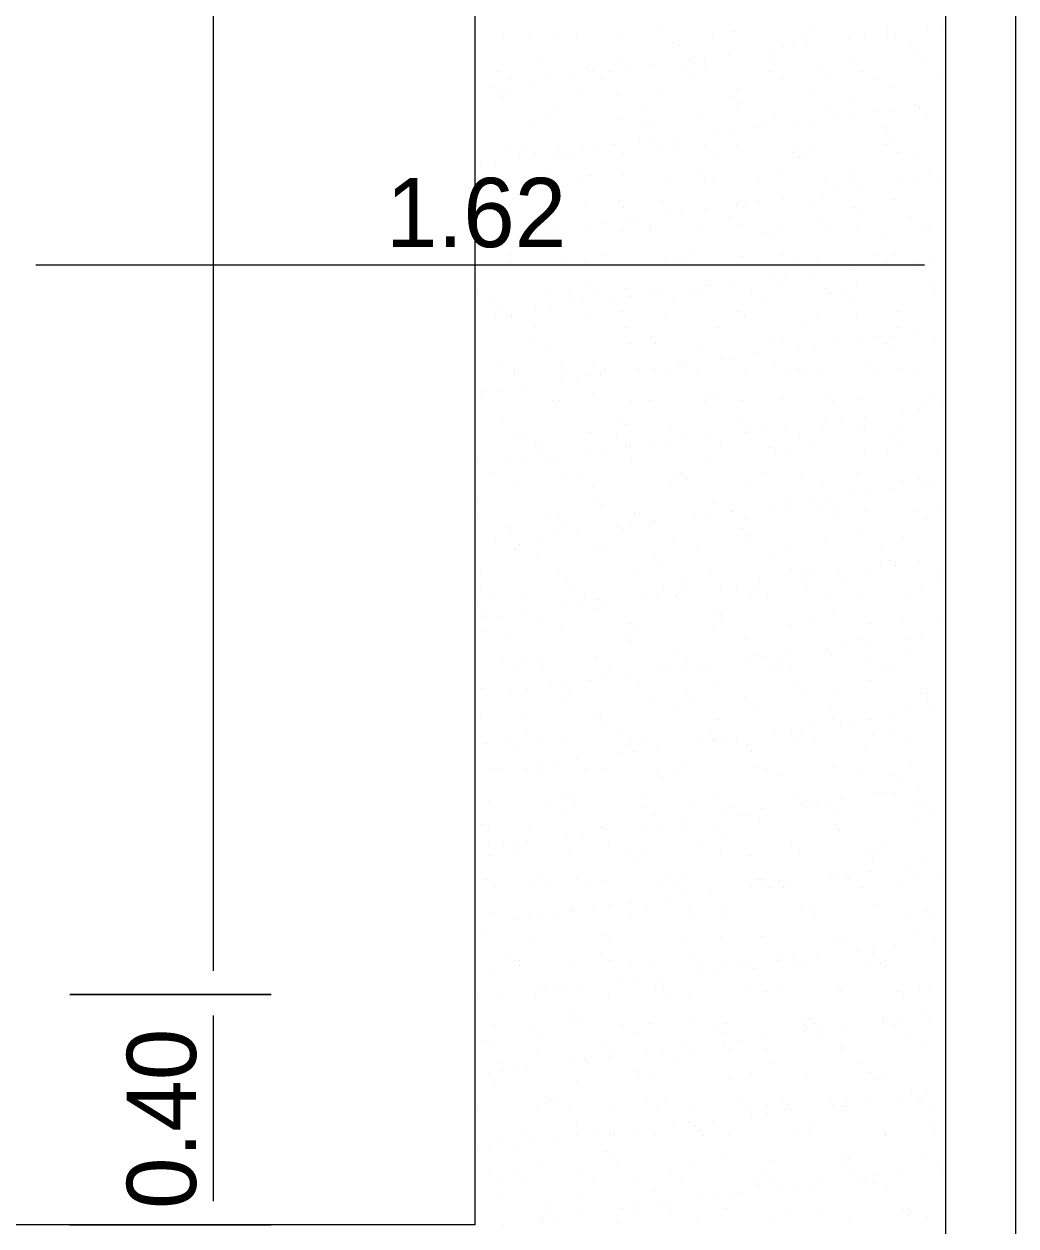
# Model space of a CAD drawing. Header units: millimetres. Extents: x 21 to 236, y 15 to 64.
# Drawn here: x 65.358 to 67.078, y 30.59 to 32.672 of the extents above; entities that cross this region are included whole.
import ezdxf

# ---------------------------------------------------------------- set-up
doc = ezdxf.new("R2010")
doc.units = ezdxf.units.MM
for name, color, linetype in [('PDF_Cota', 90, 'Continuous'), ('PDF_Terreno', 7, 'Continuous'), ('PDF_Text', 70, 'Continuous')]:
    doc.layers.add(name, color=color, linetype=linetype)
doc.layers.add('PDF_Grama', color=7, linetype='Continuous', true_color=0x397200)
doc.styles.add('PDF Comic Sans MS', font='comic.ttf')

msp = doc.modelspace()

# ---------------------------------------------------------------- linework, layer by layer
at = {"layer": 'PDF_Cota', "lineweight": 0}
for points in [[(65.6864, 31.0316), (65.6864, 34.7346), (65.6864, 34.6938)], [(66.9554, 33.9731), (66.1396, 33.9731), (66.1396, 30.5919), (65.3374, 30.5919)], [(66.9554, 32.3686), (66.9554, 32.1556)], [(65.3782, 32.2553), (66.9192, 32.2553)], [(65.6864, 30.6327), (65.6864, 30.9545)]]:
    msp.add_lwpolyline(points, dxfattribs=at)
for points in [[(65.7861, 30.9908), (65.4371, 30.9908)], [(65.7861, 30.5919), (65.4371, 30.5919)]]:
    msp.add_lwpolyline(points, close=True, dxfattribs=at)
at = {"layer": 'PDF_Grama', "lineweight": 20}
for points in [[(66.4569, 32.6587), (66.4569, 32.6587)], [(66.5883, 32.6587), (66.5883, 32.6587)], [(66.7198, 32.6587), (66.7198, 32.6587)], [(66.8557, 32.6632), (66.8557, 32.6632)], [(66.9237, 32.6632), (66.9237, 32.6632)], [(66.9509, 32.6678), (66.9509, 32.6678)], [(66.1895, 32.6542), (66.1895, 32.6542)], [(66.2348, 32.6542), (66.2348, 32.6542)], [(66.2801, 32.6451), (66.2801, 32.6451)], [(66.3164, 32.6542), (66.3164, 32.6542)], [(66.3934, 32.6542), (66.3934, 32.6542)], [(66.4841, 32.6406), (66.4841, 32.6406)], [(66.4931, 32.6361), (66.4931, 32.6361)], [(66.5521, 32.6542), (66.5521, 32.6542)], [(66.6926, 32.6361), (66.6926, 32.6361)], [(66.7107, 32.6542), (66.7107, 32.6542)], [(66.7152, 32.6361), (66.7152, 32.6361)], [(66.7877, 32.6451), (66.7877, 32.6451)], [(66.8149, 32.6497), (66.8149, 32.6497)], [(66.8557, 32.6542), (66.8557, 32.6542)], [(66.8693, 32.6542), (66.8693, 32.6542)], [(66.8965, 32.6361), (66.8965, 32.6361)], [(66.5792, 32.6179), (66.5792, 32.6179)], [(66.6518, 32.627), (66.6518, 32.627)], [(66.6744, 32.6315), (66.6744, 32.6315)], [(66.9056, 32.627), (66.9056, 32.627)], [(66.2574, 32.6043), (66.2574, 32.6043)], [(66.3345, 32.5998), (66.3345, 32.5998)], [(66.3889, 32.6089), (66.3889, 32.6089)], [(66.4025, 32.5953), (66.4025, 32.5953)], [(66.4433, 32.5998), (66.4433, 32.5998)], [(66.5113, 32.6089), (66.5113, 32.6089)], [(66.5203, 32.6043), (66.5203, 32.6043)], [(66.5385, 32.6134), (66.5385, 32.6134)], [(66.5385, 32.5953), (66.5385, 32.5953)], [(66.6563, 32.6134), (66.6563, 32.6134)], [(66.7923, 32.6134), (66.7923, 32.6134)], [(66.9192, 32.6134), (66.9192, 32.6134)], [(66.1804, 32.5907), (66.1804, 32.5907)], [(66.2031, 32.5771), (66.2031, 32.5771)], [(66.2393, 32.5726), (66.2393, 32.5726)], [(66.2665, 32.5771), (66.2665, 32.5771)], [(66.3073, 32.5817), (66.3073, 32.5817)], [(66.339, 32.5907), (66.339, 32.5907)], [(66.3436, 32.5907), (66.3436, 32.5907)], [(66.3572, 32.5771), (66.3572, 32.5771)], [(66.3753, 32.5907), (66.3753, 32.5907)], [(66.4977, 32.5907), (66.4977, 32.5907)], [(66.5158, 32.5771), (66.5158, 32.5771)], [(66.6518, 32.5907), (66.6518, 32.5907)], [(66.6744, 32.5771), (66.6744, 32.5771)], [(66.7424, 32.5907), (66.7424, 32.5907)], [(66.7515, 32.5817), (66.7515, 32.5817)], [(66.8104, 32.5907), (66.8104, 32.5907)], [(66.8331, 32.5771), (66.8331, 32.5771)], [(66.9464, 32.5862), (66.9464, 32.5862)], [(66.1713, 32.5635), (66.1713, 32.5635)], [(66.1804, 32.5545), (66.1804, 32.5545)], [(66.194, 32.5545), (66.194, 32.5545)], [(66.3209, 32.5545), (66.3209, 32.5545)], [(66.4569, 32.559), (66.4569, 32.559)], [(66.5928, 32.559), (66.5928, 32.559)], [(66.7198, 32.559), (66.7198, 32.559)], [(66.8603, 32.5635), (66.8603, 32.5635)], [(66.1895, 32.5454), (66.1895, 32.5454)], [(66.3844, 32.5499), (66.3844, 32.5499)], [(66.5883, 32.5454), (66.5883, 32.5454)], [(66.5974, 32.5363), (66.5974, 32.5363)], [(66.7968, 32.5409), (66.7968, 32.5409)], [(66.901, 32.5318), (66.901, 32.5318)], [(66.2801, 32.5273), (66.2801, 32.5273)], [(66.4342, 32.5273), (66.4342, 32.5273)], [(66.5928, 32.5273), (66.5928, 32.5273)], [(66.6608, 32.5137), (66.6608, 32.5137)], [(66.7515, 32.5273), (66.7515, 32.5273)], [(66.7651, 32.5137), (66.7651, 32.5137)], [(66.7923, 32.5137), (66.7923, 32.5137)], [(66.8331, 32.5227), (66.8331, 32.5227)], [(66.8603, 32.5227), (66.8603, 32.5227)], [(66.9101, 32.5273), (66.9101, 32.5273)], [(66.9237, 32.5137), (66.9237, 32.5137)], [(66.2348, 32.5046), (66.2348, 32.5046)], [(66.262, 32.5091), (66.262, 32.5091)], [(66.3934, 32.5091), (66.3934, 32.5091)], [(66.4342, 32.5046), (66.4342, 32.5046)], [(66.4478, 32.4955), (66.4478, 32.4955)], [(66.5249, 32.5091), (66.5249, 32.5091)], [(66.6291, 32.4955), (66.6291, 32.4955)], [(66.6427, 32.5001), (66.6427, 32.5001)], [(66.6971, 32.5046), (66.6971, 32.5046)], [(66.7243, 32.5046), (66.7243, 32.5046)], [(66.8467, 32.4955), (66.8467, 32.4955)], [(66.4251, 32.4684), (66.4251, 32.4684)], [(66.4478, 32.4684), (66.4478, 32.4684)], [(66.4886, 32.4774), (66.4886, 32.4774)], [(66.5611, 32.4865), (66.5611, 32.4865)], [(66.5883, 32.4865), (66.5883, 32.4865)], [(66.8557, 32.4865), (66.8557, 32.4865)], [(66.8603, 32.4684), (66.8603, 32.4684)], [(66.194, 32.4548), (66.194, 32.4548)], [(66.2212, 32.4638), (66.2212, 32.4638)], [(66.2438, 32.4502), (66.2438, 32.4502)], [(66.2846, 32.4593), (66.2846, 32.4593)], [(66.2846, 32.4502), (66.2846, 32.4502)], [(66.2937, 32.4502), (66.2937, 32.4502)], [(66.3118, 32.4502), (66.3118, 32.4502)], [(66.3254, 32.4548), (66.3254, 32.4548)], [(66.3526, 32.4593), (66.3526, 32.4593)], [(66.3798, 32.4638), (66.3798, 32.4638)], [(66.398, 32.4502), (66.398, 32.4502)], [(66.4614, 32.4593), (66.4614, 32.4593)], [(66.4886, 32.4548), (66.4886, 32.4548)], [(66.5385, 32.4638), (66.5385, 32.4638)], [(66.5566, 32.4502), (66.5566, 32.4502)], [(66.5928, 32.4638), (66.5928, 32.4638)], [(66.6926, 32.4502), (66.6926, 32.4502)], [(66.6971, 32.4638), (66.6971, 32.4638)], [(66.7152, 32.4502), (66.7152, 32.4502)], [(66.7243, 32.4638), (66.7243, 32.4638)], [(66.8512, 32.4638), (66.8512, 32.4638)], [(66.8739, 32.4502), (66.8739, 32.4502)], [(66.1487, 32.4321), (66.1487, 32.4321)], [(66.1759, 32.4321), (66.1759, 32.4321)], [(66.2167, 32.4412), (66.2167, 32.4412)], [(66.7016, 32.4412), (66.7016, 32.4412)], [(66.901, 32.4457), (66.901, 32.4457)], [(66.262, 32.4094), (66.262, 32.4094)], [(66.339, 32.4094), (66.339, 32.4094)], [(66.398, 32.4094), (66.398, 32.4094)], [(66.5249, 32.4094), (66.5249, 32.4094)], [(66.6654, 32.414), (66.6654, 32.414)], [(66.7968, 32.4185), (66.7968, 32.4185)], [(66.9282, 32.4185), (66.9282, 32.4185)], [(66.1396, 32.4049), (66.1396, 32.4049)], [(66.1623, 32.4004), (66.1623, 32.4004)], [(66.3209, 32.4004), (66.3209, 32.4004)], [(66.475, 32.4004), (66.475, 32.4004)], [(66.5385, 32.4049), (66.5385, 32.4049)], [(66.5521, 32.4004), (66.5521, 32.4004)], [(66.6336, 32.4004), (66.6336, 32.4004)], [(66.7469, 32.4049), (66.7469, 32.4049)], [(66.7923, 32.4004), (66.7923, 32.4004)], [(66.8104, 32.3868), (66.8104, 32.3868)], [(66.8784, 32.3958), (66.8784, 32.3958)], [(66.9056, 32.4004), (66.9056, 32.4004)], [(66.9464, 32.4049), (66.9464, 32.4049)], [(66.9509, 32.4004), (66.9509, 32.4004)], [(66.9509, 32.4004), (66.9509, 32.4004)], [(66.6744, 32.3686), (66.6744, 32.3686)], [(66.7424, 32.3777), (66.7424, 32.3777)], [(66.7696, 32.3822), (66.7696, 32.3822)], [(66.8648, 32.3686), (66.8648, 32.3686)], [(66.1849, 32.3641), (66.1849, 32.3641)], [(66.1985, 32.3596), (66.1985, 32.3596)], [(66.33, 32.3596), (66.33, 32.3596)], [(66.3889, 32.3641), (66.3889, 32.3641)], [(66.398, 32.355), (66.398, 32.355)], [(66.4659, 32.3641), (66.4659, 32.3641)], [(66.4977, 32.346), (66.4977, 32.346)], [(66.5385, 32.3505), (66.5385, 32.3505)], [(66.5928, 32.3596), (66.5928, 32.3596)], [(66.5974, 32.3641), (66.5974, 32.3641)], [(66.6064, 32.3596), (66.6064, 32.3596)], [(66.6336, 32.3641), (66.6336, 32.3641)], [(66.7288, 32.3641), (66.7288, 32.3641)], [(66.7968, 32.355), (66.7968, 32.355)], [(66.8059, 32.346), (66.8059, 32.346)], [(66.262, 32.3369), (66.262, 32.3369)], [(66.2846, 32.3233), (66.2846, 32.3233)], [(66.3345, 32.3233), (66.3345, 32.3233)], [(66.3617, 32.3279), (66.3617, 32.3279)], [(66.4025, 32.3324), (66.4025, 32.3324)], [(66.4206, 32.3369), (66.4206, 32.3369)], [(66.4433, 32.3233), (66.4433, 32.3233)], [(66.4705, 32.3414), (66.4705, 32.3414)], [(66.5792, 32.3369), (66.5792, 32.3369)], [(66.5974, 32.3233), (66.5974, 32.3233)], [(66.7379, 32.3369), (66.7379, 32.3369)], [(66.756, 32.3233), (66.756, 32.3233)], [(66.8965, 32.3369), (66.8965, 32.3369)], [(66.9146, 32.3233), (66.9146, 32.3233)], [(66.1985, 32.3052), (66.1985, 32.3052)], [(66.2212, 32.3097), (66.2212, 32.3097)], [(66.2348, 32.3188), (66.2348, 32.3188)], [(66.2438, 32.3097), (66.2438, 32.3097)], [(66.262, 32.3143), (66.262, 32.3143)], [(66.2665, 32.3097), (66.2665, 32.3097)], [(66.398, 32.3143), (66.398, 32.3143)], [(66.4433, 32.3143), (66.4433, 32.3143)], [(66.5294, 32.3143), (66.5294, 32.3143)], [(66.6427, 32.3097), (66.6427, 32.3097)], [(66.6518, 32.3052), (66.6518, 32.3052)], [(66.6654, 32.3188), (66.6654, 32.3188)], [(66.8013, 32.3188), (66.8013, 32.3188)], [(66.8512, 32.3052), (66.8512, 32.3052)], [(66.9282, 32.3188), (66.9282, 32.3188)], [(66.2031, 32.2735), (66.2031, 32.2735)], [(66.2892, 32.2689), (66.2892, 32.2689)], [(66.3617, 32.2735), (66.3617, 32.2735)], [(66.4705, 32.2644), (66.4705, 32.2644)], [(66.4931, 32.2689), (66.4931, 32.2689)], [(66.5203, 32.2735), (66.5203, 32.2735)], [(66.6019, 32.2689), (66.6019, 32.2689)], [(66.6744, 32.2735), (66.6744, 32.2735)], [(66.6971, 32.2644), (66.6971, 32.2644)], [(66.7333, 32.2644), (66.7333, 32.2644)], [(66.8331, 32.2735), (66.8331, 32.2735)], [(66.8693, 32.2735), (66.8693, 32.2735)], [(66.9282, 32.2689), (66.9282, 32.2689)], [(66.9554, 32.2735), (66.9554, 32.2735)], [(66.2031, 32.2599), (66.2031, 32.2599)], [(66.33, 32.2599), (66.33, 32.2599)], [(66.5022, 32.2599), (66.5022, 32.2599)], [(66.7198, 32.2417), (66.7198, 32.2417)], [(66.7923, 32.2508), (66.7923, 32.2508)], [(66.8149, 32.2553), (66.8149, 32.2553)], [(66.8557, 32.2599), (66.8557, 32.2599)], [(66.901, 32.2599), (66.901, 32.2599)], [(66.9101, 32.2508), (66.9101, 32.2508)], [(66.339, 32.2236), (66.339, 32.2236)], [(66.543, 32.2191), (66.543, 32.2191)], [(66.5475, 32.2191), (66.5475, 32.2191)], [(66.5838, 32.2236), (66.5838, 32.2236)], [(66.6518, 32.2327), (66.6518, 32.2327)], [(66.6699, 32.2191), (66.6699, 32.2191)], [(66.679, 32.2372), (66.679, 32.2372)], [(66.8013, 32.2191), (66.8013, 32.2191)], [(66.9328, 32.2191), (66.9328, 32.2191)], [(66.1441, 32.21), (66.1441, 32.21)], [(66.271, 32.2145), (66.271, 32.2145)], [(66.3028, 32.21), (66.3028, 32.21)], [(66.3481, 32.2145), (66.3481, 32.2145)], [(66.4025, 32.2145), (66.4025, 32.2145)], [(66.407, 32.2009), (66.407, 32.2009)], [(66.4478, 32.2055), (66.4478, 32.2055)], [(66.4614, 32.21), (66.4614, 32.21)], [(66.5158, 32.2145), (66.5158, 32.2145)], [(66.5339, 32.2145), (66.5339, 32.2145)], [(66.62, 32.21), (66.62, 32.21)], [(66.7469, 32.2145), (66.7469, 32.2145)], [(66.756, 32.2055), (66.756, 32.2055)], [(66.7787, 32.21), (66.7787, 32.21)], [(66.9373, 32.21), (66.9373, 32.21)], [(66.9554, 32.21), (66.9554, 32.21)], [(66.1668, 32.1964), (66.1668, 32.1964)], [(66.1849, 32.1783), (66.1849, 32.1783)], [(66.2438, 32.1783), (66.2438, 32.1783)], [(66.271, 32.1828), (66.271, 32.1828)], [(66.3118, 32.1873), (66.3118, 32.1873)], [(66.3254, 32.1964), (66.3254, 32.1964)], [(66.3798, 32.1964), (66.3798, 32.1964)], [(66.4841, 32.1964), (66.4841, 32.1964)], [(66.6382, 32.1964), (66.6382, 32.1964)], [(66.7968, 32.1964), (66.7968, 32.1964)], [(66.9554, 32.1964), (66.9554, 32.1964)], [(66.1759, 32.1692), (66.1759, 32.1692)], [(66.194, 32.1692), (66.194, 32.1692)], [(66.2031, 32.1647), (66.2031, 32.1647)], [(66.3345, 32.1647), (66.3345, 32.1647)], [(66.3934, 32.1737), (66.3934, 32.1737)], [(66.4705, 32.1692), (66.4705, 32.1692)], [(66.5974, 32.1737), (66.5974, 32.1737)], [(66.6064, 32.1692), (66.6064, 32.1692)], [(66.6064, 32.1647), (66.6064, 32.1647)], [(66.7333, 32.1692), (66.7333, 32.1692)], [(66.8013, 32.1692), (66.8013, 32.1692)], [(66.8739, 32.1737), (66.8739, 32.1737)], [(66.2438, 32.1466), (66.2438, 32.1466)], [(66.4025, 32.1466), (66.4025, 32.1466)], [(66.5611, 32.1466), (66.5611, 32.1466)], [(66.7152, 32.1466), (66.7152, 32.1466)], [(66.8739, 32.1466), (66.8739, 32.1466)], [(66.9056, 32.1375), (66.9056, 32.1375)], [(66.2393, 32.1284), (66.2393, 32.1284)], [(66.271, 32.1148), (66.271, 32.1148)], [(66.407, 32.1194), (66.407, 32.1194)], [(66.4433, 32.1284), (66.4433, 32.1284)], [(66.4523, 32.1194), (66.4523, 32.1194)], [(66.5339, 32.1148), (66.5339, 32.1148)], [(66.6518, 32.1239), (66.6518, 32.1239)], [(66.6744, 32.1239), (66.6744, 32.1239)], [(66.7696, 32.1194), (66.7696, 32.1194)], [(66.8059, 32.1239), (66.8059, 32.1239)], [(66.8376, 32.1284), (66.8376, 32.1284)], [(66.8512, 32.1194), (66.8512, 32.1194)], [(66.8648, 32.1284), (66.8648, 32.1284)], [(66.9373, 32.1239), (66.9373, 32.1239)], [(66.6291, 32.1012), (66.6291, 32.1012)], [(66.7016, 32.1103), (66.7016, 32.1103)], [(66.7288, 32.1103), (66.7288, 32.1103)], [(66.8603, 32.1103), (66.8603, 32.1103)], [(66.1849, 32.0831), (66.1849, 32.0831)], [(66.2892, 32.0831), (66.2892, 32.0831)], [(66.2982, 32.074), (66.2982, 32.074)], [(66.3436, 32.0831), (66.3436, 32.0831)], [(66.4251, 32.074), (66.4251, 32.074)], [(66.4523, 32.074), (66.4523, 32.074)], [(66.4931, 32.0831), (66.4931, 32.0831)], [(66.4977, 32.0786), (66.4977, 32.0786)], [(66.5022, 32.0831), (66.5022, 32.0831)], [(66.5656, 32.0922), (66.5656, 32.0922)], [(66.5883, 32.0922), (66.5883, 32.0922)], [(66.6608, 32.0831), (66.6608, 32.0831)], [(66.7016, 32.074), (66.7016, 32.074)], [(66.8195, 32.0831), (66.8195, 32.0831)], [(66.8739, 32.074), (66.8739, 32.074)], [(66.2076, 32.0695), (66.2076, 32.0695)], [(66.2076, 32.065), (66.2076, 32.065)], [(66.2892, 32.0559), (66.2892, 32.0559)], [(66.3164, 32.0559), (66.3164, 32.0559)], [(66.339, 32.065), (66.339, 32.065)], [(66.3572, 32.065), (66.3572, 32.065)], [(66.3662, 32.0695), (66.3662, 32.0695)], [(66.475, 32.0695), (66.475, 32.0695)], [(66.5249, 32.0695), (66.5249, 32.0695)], [(66.6064, 32.0695), (66.6064, 32.0695)], [(66.6835, 32.0695), (66.6835, 32.0695)], [(66.7107, 32.0695), (66.7107, 32.0695)], [(66.7379, 32.0695), (66.7379, 32.0695)], [(66.8376, 32.0695), (66.8376, 32.0695)], [(66.9056, 32.0695), (66.9056, 32.0695)], [(66.1396, 32.0378), (66.1396, 32.0378)], [(66.1532, 32.0378), (66.1532, 32.0378)], [(66.1804, 32.0378), (66.1804, 32.0378)], [(66.2212, 32.0468), (66.2212, 32.0468)], [(66.3436, 32.0332), (66.3436, 32.0332)], [(66.5475, 32.0332), (66.5475, 32.0332)], [(66.1396, 32.0106), (66.1396, 32.0106)], [(66.1487, 32.0287), (66.1487, 32.0287)], [(66.2756, 32.0196), (66.2756, 32.0196)], [(66.2846, 32.0196), (66.2846, 32.0196)], [(66.4115, 32.0196), (66.4115, 32.0196)], [(66.4433, 32.0196), (66.4433, 32.0196)], [(66.5385, 32.0196), (66.5385, 32.0196)], [(66.5566, 32.0242), (66.5566, 32.0242)], [(66.6019, 32.0196), (66.6019, 32.0196)], [(66.6744, 32.0242), (66.6744, 32.0242)], [(66.7515, 32.0287), (66.7515, 32.0287)], [(66.7605, 32.0196), (66.7605, 32.0196)], [(66.8104, 32.0242), (66.8104, 32.0242)], [(66.9146, 32.0196), (66.9146, 32.0196)], [(66.9373, 32.0242), (66.9373, 32.0242)], [(66.9509, 32.0106), (66.9509, 32.0106)], [(66.9554, 32.0242), (66.9554, 32.0242)], [(66.8149, 31.9925), (66.8149, 31.9925)], [(66.8829, 32.0015), (66.8829, 32.0015)], [(66.9101, 32.0061), (66.9101, 32.0061)], [(66.1895, 31.9879), (66.1895, 31.9879)], [(66.3934, 31.9879), (66.3934, 31.9879)], [(66.4025, 31.9789), (66.4025, 31.9789)], [(66.4795, 31.9698), (66.4795, 31.9698)], [(66.6019, 31.9834), (66.6019, 31.9834)], [(66.611, 31.9743), (66.611, 31.9743)], [(66.6382, 31.9698), (66.6382, 31.9698)], [(66.679, 31.9743), (66.679, 31.9743)], [(66.7424, 31.9743), (66.7424, 31.9743)], [(66.7469, 31.9834), (66.7469, 31.9834)], [(66.7741, 31.9879), (66.7741, 31.9879)], [(66.8059, 31.9789), (66.8059, 31.9789)], [(66.8149, 31.9743), (66.8149, 31.9743)], [(66.8784, 31.9789), (66.8784, 31.9789)], [(66.2121, 31.9653), (66.2121, 31.9653)], [(66.2257, 31.9517), (66.2257, 31.9517)], [(66.339, 31.9653), (66.339, 31.9653)], [(66.3844, 31.9562), (66.3844, 31.9562)], [(66.5022, 31.9517), (66.5022, 31.9517)], [(66.543, 31.9562), (66.543, 31.9562)], [(66.543, 31.9562), (66.543, 31.9562)], [(66.611, 31.9653), (66.611, 31.9653)], [(66.7016, 31.9562), (66.7016, 31.9562)], [(66.8603, 31.9562), (66.8603, 31.9562)], [(66.2438, 31.9426), (66.2438, 31.9426)], [(66.2484, 31.9381), (66.2484, 31.9381)], [(66.2529, 31.9335), (66.2529, 31.9335)], [(66.339, 31.929), (66.339, 31.929)], [(66.3617, 31.9335), (66.3617, 31.9335)], [(66.4025, 31.9381), (66.4025, 31.9381)], [(66.407, 31.9426), (66.407, 31.9426)], [(66.4478, 31.9381), (66.4478, 31.9381)], [(66.475, 31.9471), (66.475, 31.9471)], [(66.5656, 31.9426), (66.5656, 31.9426)], [(66.6518, 31.9381), (66.6518, 31.9381)], [(66.6608, 31.929), (66.6608, 31.929)], [(66.7243, 31.9426), (66.7243, 31.9426)], [(66.8149, 31.929), (66.8149, 31.929)], [(66.8557, 31.9335), (66.8557, 31.9335)], [(66.8784, 31.9426), (66.8784, 31.9426)], [(66.9418, 31.929), (66.9418, 31.929)], [(66.1441, 31.9154), (66.1441, 31.9154)], [(66.1985, 31.9109), (66.1985, 31.9109)], [(66.2257, 31.9154), (66.2257, 31.9154)], [(66.2665, 31.9199), (66.2665, 31.9199)], [(66.2801, 31.9199), (66.2801, 31.9199)], [(66.4115, 31.9199), (66.4115, 31.9199)], [(66.543, 31.9199), (66.543, 31.9199)], [(66.679, 31.9245), (66.679, 31.9245)], [(66.1668, 31.8927), (66.1668, 31.8927)], [(66.2937, 31.8927), (66.2937, 31.8927)], [(66.3254, 31.8927), (66.3254, 31.8927)], [(66.4841, 31.8927), (66.4841, 31.8927)], [(66.4977, 31.8927), (66.4977, 31.8927)], [(66.6427, 31.8927), (66.6427, 31.8927)], [(66.7062, 31.8882), (66.7062, 31.8882)], [(66.8013, 31.8927), (66.8013, 31.8927)], [(66.2121, 31.8701), (66.2121, 31.8701)], [(66.3436, 31.8701), (66.3436, 31.8701)], [(66.4795, 31.8746), (66.4795, 31.8746)], [(66.5067, 31.8837), (66.5067, 31.8837)], [(66.6155, 31.8746), (66.6155, 31.8746)], [(66.7424, 31.8746), (66.7424, 31.8746)], [(66.8603, 31.8655), (66.8603, 31.8655)], [(66.8829, 31.8791), (66.8829, 31.8791)], [(66.9101, 31.8837), (66.9101, 31.8837)], [(66.9192, 31.8746), (66.9192, 31.8746)], [(66.9328, 31.8746), (66.9328, 31.8746)], [(66.9554, 31.8791), (66.9554, 31.8791)], [(66.1441, 31.8474), (66.1441, 31.8474)], [(66.3481, 31.8474), (66.3481, 31.8474)], [(66.7243, 31.8474), (66.7243, 31.8474)], [(66.7923, 31.8565), (66.7923, 31.8565)], [(66.8195, 31.861), (66.8195, 31.861)], [(66.2665, 31.8248), (66.2665, 31.8248)], [(66.3572, 31.8384), (66.3572, 31.8384)], [(66.4161, 31.8248), (66.4161, 31.8248)], [(66.4251, 31.8248), (66.4251, 31.8248)], [(66.5475, 31.8248), (66.5475, 31.8248)], [(66.5475, 31.8248), (66.5475, 31.8248)], [(66.5521, 31.8429), (66.5521, 31.8429)], [(66.5838, 31.8293), (66.5838, 31.8293)], [(66.5883, 31.8293), (66.5883, 31.8293)], [(66.6563, 31.8384), (66.6563, 31.8384)], [(66.6835, 31.8429), (66.6835, 31.8429)], [(66.6835, 31.8293), (66.6835, 31.8293)], [(66.7424, 31.8293), (66.7424, 31.8293)], [(66.756, 31.8429), (66.756, 31.8429)], [(66.7651, 31.8338), (66.7651, 31.8338)], [(66.8149, 31.8293), (66.8149, 31.8293)], [(66.901, 31.8293), (66.901, 31.8293)], [(66.9464, 31.8293), (66.9464, 31.8293)], [(66.1441, 31.8157), (66.1441, 31.8157)], [(66.194, 31.8021), (66.194, 31.8021)], [(66.2846, 31.8202), (66.2846, 31.8202)], [(66.2892, 31.8112), (66.2892, 31.8112)], [(66.3844, 31.8021), (66.3844, 31.8021)], [(66.4115, 31.8066), (66.4115, 31.8066)], [(66.4478, 31.8112), (66.4478, 31.8112)], [(66.4523, 31.8112), (66.4523, 31.8112)], [(66.5203, 31.8202), (66.5203, 31.8202)], [(66.6064, 31.8157), (66.6064, 31.8157)], [(66.7651, 31.8157), (66.7651, 31.8157)], [(66.9237, 31.8157), (66.9237, 31.8157)], [(66.2031, 31.793), (66.2031, 31.793)], [(66.2484, 31.784), (66.2484, 31.784)], [(66.2756, 31.7885), (66.2756, 31.7885)], [(66.3164, 31.793), (66.3164, 31.793)], [(66.398, 31.7976), (66.398, 31.7976)], [(66.6019, 31.7976), (66.6019, 31.7976)], [(66.611, 31.7885), (66.611, 31.7885)], [(66.8104, 31.793), (66.8104, 31.793)], [(66.8829, 31.784), (66.8829, 31.784)], [(66.1759, 31.7749), (66.1759, 31.7749)], [(66.2076, 31.7613), (66.2076, 31.7613)], [(66.2167, 31.7704), (66.2167, 31.7704)], [(66.3481, 31.7704), (66.3481, 31.7704)], [(66.3662, 31.7658), (66.3662, 31.7658)], [(66.4841, 31.7749), (66.4841, 31.7749)], [(66.5249, 31.7658), (66.5249, 31.7658)], [(66.6155, 31.7794), (66.6155, 31.7794)], [(66.6835, 31.7658), (66.6835, 31.7658)], [(66.7469, 31.7749), (66.7469, 31.7749)], [(66.8421, 31.7658), (66.8421, 31.7658)], [(66.2484, 31.7522), (66.2484, 31.7522)], [(66.4523, 31.7522), (66.4523, 31.7522)], [(66.4614, 31.7432), (66.4614, 31.7432)], [(66.6563, 31.7477), (66.6563, 31.7477)], [(66.8603, 31.7432), (66.8603, 31.7432)], [(66.9101, 31.7432), (66.9101, 31.7432)], [(66.1487, 31.7205), (66.1487, 31.7205)], [(66.2846, 31.725), (66.2846, 31.725)], [(66.4206, 31.725), (66.4206, 31.725)], [(66.5475, 31.725), (66.5475, 31.725)], [(66.688, 31.7296), (66.688, 31.7296)], [(66.7696, 31.725), (66.7696, 31.725)], [(66.8195, 31.7296), (66.8195, 31.7296)], [(66.8421, 31.7341), (66.8421, 31.7341)], [(66.8693, 31.7386), (66.8693, 31.7386)], [(66.8693, 31.7341), (66.8693, 31.7341)], [(66.9509, 31.7296), (66.9509, 31.7296)], [(66.1487, 31.6978), (66.1487, 31.6978)], [(66.2982, 31.7069), (66.2982, 31.7069)], [(66.3073, 31.6978), (66.3073, 31.6978)], [(66.3073, 31.6978), (66.3073, 31.6978)], [(66.4659, 31.6978), (66.4659, 31.6978)], [(66.5022, 31.7024), (66.5022, 31.7024)], [(66.5656, 31.6978), (66.5656, 31.6978)], [(66.5928, 31.6978), (66.5928, 31.6978)], [(66.6246, 31.6978), (66.6246, 31.6978)], [(66.6336, 31.7069), (66.6336, 31.7069)], [(66.7062, 31.716), (66.7062, 31.716)], [(66.7062, 31.7024), (66.7062, 31.7024)], [(66.7288, 31.716), (66.7288, 31.716)], [(66.7832, 31.7024), (66.7832, 31.7024)], [(66.9146, 31.6978), (66.9146, 31.6978)], [(66.9418, 31.7024), (66.9418, 31.7024)], [(66.1713, 31.6843), (66.1713, 31.6843)], [(66.33, 31.6843), (66.33, 31.6843)], [(66.4297, 31.6797), (66.4297, 31.6797)], [(66.4569, 31.6797), (66.4569, 31.6797)], [(66.4886, 31.6843), (66.4886, 31.6843)], [(66.4886, 31.6797), (66.4886, 31.6797)], [(66.4977, 31.6888), (66.4977, 31.6888)], [(66.62, 31.6797), (66.62, 31.6797)], [(66.6472, 31.6843), (66.6472, 31.6843)], [(66.7152, 31.6933), (66.7152, 31.6933)], [(66.7515, 31.6797), (66.7515, 31.6797)], [(66.8059, 31.6843), (66.8059, 31.6843)], [(66.8874, 31.6843), (66.8874, 31.6843)], [(66.1441, 31.6616), (66.1441, 31.6616)], [(66.2212, 31.6752), (66.2212, 31.6752)], [(66.2937, 31.6616), (66.2937, 31.6616)], [(66.3209, 31.6616), (66.3209, 31.6616)], [(66.3526, 31.6752), (66.3526, 31.6752)], [(66.3526, 31.6571), (66.3526, 31.6571)], [(66.3617, 31.6707), (66.3617, 31.6707)], [(66.5566, 31.6571), (66.5566, 31.6571)], [(66.1532, 31.6525), (66.1532, 31.6525)], [(66.1577, 31.6435), (66.1577, 31.6435)], [(66.1849, 31.6435), (66.1849, 31.6435)], [(66.2257, 31.6525), (66.2257, 31.6525)], [(66.5656, 31.648), (66.5656, 31.648)], [(66.5656, 31.6389), (66.5656, 31.6389)], [(66.7243, 31.6389), (66.7243, 31.6389)], [(66.7605, 31.6525), (66.7605, 31.6525)], [(66.8829, 31.6389), (66.8829, 31.6389)], [(66.1532, 31.6208), (66.1532, 31.6208)], [(66.2484, 31.6344), (66.2484, 31.6344)], [(66.2892, 31.6253), (66.2892, 31.6253)], [(66.407, 31.6344), (66.407, 31.6344)], [(66.4206, 31.6299), (66.4206, 31.6299)], [(66.5521, 31.6253), (66.5521, 31.6253)], [(66.688, 31.6299), (66.688, 31.6299)], [(66.824, 31.6344), (66.824, 31.6344)], [(66.9509, 31.6344), (66.9509, 31.6344)], [(66.9554, 31.6163), (66.9554, 31.6163)], [(66.1985, 31.6117), (66.1985, 31.6117)], [(66.4025, 31.6117), (66.4025, 31.6117)], [(66.4115, 31.6027), (66.4115, 31.6027)], [(66.6064, 31.6072), (66.6064, 31.6072)], [(66.8104, 31.6072), (66.8104, 31.6072)], [(66.8195, 31.5981), (66.8195, 31.5981)], [(66.8195, 31.5981), (66.8195, 31.5981)], [(66.8874, 31.6072), (66.8874, 31.6072)], [(66.9146, 31.6117), (66.9146, 31.6117)], [(66.2257, 31.5755), (66.2257, 31.5755)], [(66.3526, 31.5755), (66.3526, 31.5755)], [(66.4931, 31.58), (66.4931, 31.58)], [(66.6246, 31.58), (66.6246, 31.58)], [(66.6427, 31.5755), (66.6427, 31.5755)], [(66.6835, 31.58), (66.6835, 31.58)], [(66.7515, 31.5891), (66.7515, 31.5891)], [(66.756, 31.58), (66.756, 31.58)], [(66.7787, 31.5936), (66.7787, 31.5936)], [(66.892, 31.5845), (66.892, 31.5845)], [(66.1895, 31.5709), (66.1895, 31.5709)], [(66.2121, 31.5573), (66.2121, 31.5573)], [(66.2484, 31.5664), (66.2484, 31.5664)], [(66.2574, 31.5573), (66.2574, 31.5573)], [(66.3481, 31.5709), (66.3481, 31.5709)], [(66.3708, 31.5573), (66.3708, 31.5573)], [(66.4569, 31.5619), (66.4569, 31.5619)], [(66.4795, 31.5528), (66.4795, 31.5528)], [(66.5022, 31.5573), (66.5022, 31.5573)], [(66.5067, 31.5709), (66.5067, 31.5709)], [(66.5294, 31.5573), (66.5294, 31.5573)], [(66.543, 31.5619), (66.543, 31.5619)], [(66.6155, 31.5709), (66.6155, 31.5709)], [(66.6563, 31.5619), (66.6563, 31.5619)], [(66.6654, 31.5709), (66.6654, 31.5709)], [(66.6699, 31.5528), (66.6699, 31.5528)], [(66.688, 31.5573), (66.688, 31.5573)], [(66.824, 31.5709), (66.824, 31.5709)], [(66.8467, 31.5573), (66.8467, 31.5573)], [(66.8648, 31.5573), (66.8648, 31.5573)], [(66.339, 31.5347), (66.339, 31.5347)], [(66.3662, 31.5392), (66.3662, 31.5392)], [(66.407, 31.5437), (66.407, 31.5437)], [(66.6926, 31.5347), (66.6926, 31.5347)], [(66.824, 31.5347), (66.824, 31.5347)], [(66.9554, 31.5347), (66.9554, 31.5347)], [(66.1532, 31.5211), (66.1532, 31.5211)], [(66.2031, 31.5166), (66.2031, 31.5166)], [(66.2303, 31.5211), (66.2303, 31.5211)], [(66.271, 31.5256), (66.271, 31.5256)], [(66.2937, 31.5301), (66.2937, 31.5301)], [(66.3028, 31.5166), (66.3028, 31.5166)], [(66.4251, 31.5301), (66.4251, 31.5301)], [(66.5067, 31.5166), (66.5067, 31.5166)], [(66.5566, 31.5301), (66.5566, 31.5301)], [(66.7107, 31.512), (66.7107, 31.512)], [(66.7651, 31.512), (66.7651, 31.512)], [(66.9146, 31.512), (66.9146, 31.512)], [(66.9237, 31.512), (66.9237, 31.512)], [(66.2892, 31.5075), (66.2892, 31.5075)], [(66.4478, 31.5075), (66.4478, 31.5075)], [(66.5158, 31.5075), (66.5158, 31.5075)], [(66.6064, 31.5075), (66.6064, 31.5075)], [(66.9237, 31.503), (66.9237, 31.503)], [(66.1487, 31.4712), (66.1487, 31.4712)], [(66.2257, 31.4758), (66.2257, 31.4758)], [(66.3526, 31.4712), (66.3526, 31.4712)], [(66.3572, 31.4758), (66.3572, 31.4758)], [(66.4931, 31.4803), (66.4931, 31.4803)], [(66.6291, 31.4848), (66.6291, 31.4848)], [(66.756, 31.4848), (66.756, 31.4848)], [(66.8648, 31.4712), (66.8648, 31.4712)], [(66.892, 31.4894), (66.892, 31.4894)], [(66.9328, 31.4803), (66.9328, 31.4803)], [(66.3617, 31.4622), (66.3617, 31.4622)], [(66.5611, 31.4667), (66.5611, 31.4667)], [(66.688, 31.4486), (66.688, 31.4486)], [(66.7288, 31.4531), (66.7288, 31.4531)], [(66.7605, 31.4667), (66.7605, 31.4667)], [(66.7741, 31.4576), (66.7741, 31.4576)], [(66.7968, 31.4622), (66.7968, 31.4622)], [(66.824, 31.4667), (66.824, 31.4667)], [(66.2303, 31.444), (66.2303, 31.444)], [(66.2529, 31.4304), (66.2529, 31.4304)], [(66.2937, 31.4304), (66.2937, 31.4304)], [(66.3889, 31.444), (66.3889, 31.444)], [(66.4115, 31.4304), (66.4115, 31.4304)], [(66.4297, 31.4304), (66.4297, 31.4304)], [(66.5475, 31.444), (66.5475, 31.444)], [(66.5521, 31.4304), (66.5521, 31.4304)], [(66.5566, 31.4304), (66.5566, 31.4304)], [(66.5702, 31.4304), (66.5702, 31.4304)], [(66.5928, 31.435), (66.5928, 31.435)], [(66.6608, 31.444), (66.6608, 31.444)], [(66.6971, 31.435), (66.6971, 31.435)], [(66.7062, 31.444), (66.7062, 31.444)], [(66.7288, 31.4304), (66.7288, 31.4304)], [(66.8285, 31.4395), (66.8285, 31.4395)], [(66.8648, 31.444), (66.8648, 31.444)], [(66.8874, 31.4304), (66.8874, 31.4304)], [(66.1577, 31.4259), (66.1577, 31.4259)], [(66.1985, 31.4259), (66.1985, 31.4259)], [(66.2076, 31.4168), (66.2076, 31.4168)], [(66.3889, 31.4078), (66.3889, 31.4078)], [(66.407, 31.4214), (66.407, 31.4214)], [(66.4161, 31.4123), (66.4161, 31.4123)], [(66.4569, 31.4168), (66.4569, 31.4168)], [(66.5249, 31.4259), (66.5249, 31.4259)], [(66.611, 31.4214), (66.611, 31.4214)], [(66.62, 31.4123), (66.62, 31.4123)], [(66.8149, 31.4168), (66.8149, 31.4168)], [(66.2529, 31.3896), (66.2529, 31.3896)], [(66.2756, 31.3942), (66.2756, 31.3942)], [(66.3164, 31.3987), (66.3164, 31.3987)], [(66.8965, 31.3896), (66.8965, 31.3896)], [(66.1396, 31.376), (66.1396, 31.376)], [(66.1713, 31.3806), (66.1713, 31.3806)], [(66.1804, 31.3806), (66.1804, 31.3806)], [(66.2303, 31.3806), (66.2303, 31.3806)], [(66.2529, 31.376), (66.2529, 31.376)], [(66.33, 31.3806), (66.33, 31.3806)], [(66.3617, 31.3806), (66.3617, 31.3806)], [(66.4569, 31.376), (66.4569, 31.376)], [(66.4659, 31.367), (66.4659, 31.367)], [(66.4886, 31.3806), (66.4886, 31.3806)], [(66.4977, 31.3851), (66.4977, 31.3851)], [(66.6291, 31.3851), (66.6291, 31.3851)], [(66.6472, 31.3806), (66.6472, 31.3806)], [(66.6654, 31.3715), (66.6654, 31.3715)], [(66.7605, 31.3851), (66.7605, 31.3851)], [(66.8059, 31.3806), (66.8059, 31.3806)], [(66.8648, 31.3715), (66.8648, 31.3715)], [(66.8784, 31.3624), (66.8784, 31.3624)], [(66.9101, 31.3489), (66.9101, 31.3489)], [(66.1623, 31.3262), (66.1623, 31.3262)], [(66.2982, 31.3307), (66.2982, 31.3307)], [(66.3028, 31.3307), (66.3028, 31.3307)], [(66.4297, 31.3353), (66.4297, 31.3353)], [(66.5113, 31.3262), (66.5113, 31.3262)], [(66.5611, 31.3353), (66.5611, 31.3353)], [(66.6971, 31.3398), (66.6971, 31.3398)], [(66.7152, 31.3262), (66.7152, 31.3262)], [(66.7741, 31.3307), (66.7741, 31.3307)], [(66.8331, 31.3398), (66.8331, 31.3398)], [(66.8467, 31.3398), (66.8467, 31.3398)], [(66.8693, 31.3398), (66.8693, 31.3398)], [(66.271, 31.3171), (66.271, 31.3171)], [(66.2937, 31.3035), (66.2937, 31.3035)], [(66.3118, 31.3217), (66.3118, 31.3217)], [(66.4297, 31.3171), (66.4297, 31.3171)], [(66.4523, 31.3035), (66.4523, 31.3035)], [(66.5702, 31.3035), (66.5702, 31.3035)], [(66.5883, 31.3171), (66.5883, 31.3171)], [(66.5974, 31.3035), (66.5974, 31.3035)], [(66.611, 31.3035), (66.611, 31.3035)], [(66.6382, 31.3126), (66.6382, 31.3126)], [(66.7062, 31.3217), (66.7062, 31.3217)], [(66.7243, 31.3171), (66.7243, 31.3171)], [(66.7333, 31.3217), (66.7333, 31.3217)], [(66.7469, 31.3171), (66.7469, 31.3171)], [(66.7696, 31.3035), (66.7696, 31.3035)], [(66.9056, 31.3171), (66.9056, 31.3171)], [(66.9192, 31.3217), (66.9192, 31.3217)], [(66.9282, 31.3035), (66.9282, 31.3035)], [(66.1532, 31.2854), (66.1532, 31.2854)], [(66.4342, 31.2854), (66.4342, 31.2854)], [(66.4614, 31.2854), (66.4614, 31.2854)], [(66.5022, 31.2945), (66.5022, 31.2945)], [(66.5022, 31.2854), (66.5022, 31.2854)], [(66.6336, 31.2899), (66.6336, 31.2899)], [(66.7651, 31.2854), (66.7651, 31.2854)], [(66.901, 31.2945), (66.901, 31.2945)], [(66.1623, 31.2763), (66.1623, 31.2763)], [(66.2348, 31.2809), (66.2348, 31.2809)], [(66.2982, 31.2673), (66.2982, 31.2673)], [(66.3254, 31.2673), (66.3254, 31.2673)], [(66.3572, 31.2809), (66.3572, 31.2809)], [(66.3617, 31.2809), (66.3617, 31.2809)], [(66.3662, 31.2763), (66.3662, 31.2763)], [(66.5611, 31.2809), (66.5611, 31.2809)], [(66.5702, 31.2718), (66.5702, 31.2718)], [(66.7696, 31.2763), (66.7696, 31.2763)], [(66.1623, 31.2491), (66.1623, 31.2491)], [(66.1895, 31.2537), (66.1895, 31.2537)], [(66.2121, 31.2537), (66.2121, 31.2537)], [(66.2303, 31.2582), (66.2303, 31.2582)], [(66.3708, 31.2537), (66.3708, 31.2537)], [(66.5294, 31.2537), (66.5294, 31.2537)], [(66.688, 31.2537), (66.688, 31.2537)], [(66.7016, 31.2401), (66.7016, 31.2401)], [(66.8331, 31.2401), (66.8331, 31.2401)], [(66.8467, 31.2537), (66.8467, 31.2537)], [(66.1668, 31.231), (66.1668, 31.231)], [(66.2076, 31.2355), (66.2076, 31.2355)], [(66.3028, 31.2355), (66.3028, 31.2355)], [(66.407, 31.2355), (66.407, 31.2355)], [(66.4161, 31.2265), (66.4161, 31.2265)], [(66.4342, 31.2355), (66.4342, 31.2355)], [(66.5656, 31.2355), (66.5656, 31.2355)], [(66.6155, 31.231), (66.6155, 31.231)], [(66.8195, 31.231), (66.8195, 31.231)], [(66.8285, 31.2219), (66.8285, 31.2219)], [(66.7832, 31.1993), (66.7832, 31.1993)], [(66.824, 31.2038), (66.824, 31.2038)], [(66.892, 31.2129), (66.892, 31.2129)], [(66.9192, 31.2174), (66.9192, 31.2174)], [(66.1577, 31.1902), (66.1577, 31.1902)], [(66.2348, 31.1857), (66.2348, 31.1857)], [(66.2574, 31.1902), (66.2574, 31.1902)], [(66.2665, 31.1812), (66.2665, 31.1812)], [(66.3164, 31.1902), (66.3164, 31.1902)], [(66.3662, 31.1857), (66.3662, 31.1857)], [(66.4614, 31.1857), (66.4614, 31.1857)], [(66.4705, 31.1902), (66.4705, 31.1902)], [(66.5022, 31.1902), (66.5022, 31.1902)], [(66.6291, 31.1902), (66.6291, 31.1902)], [(66.6382, 31.1902), (66.6382, 31.1902)], [(66.6427, 31.1812), (66.6427, 31.1812)], [(66.6654, 31.1857), (66.6654, 31.1857)], [(66.6835, 31.1857), (66.6835, 31.1857)], [(66.756, 31.1948), (66.756, 31.1948)], [(66.7651, 31.1902), (66.7651, 31.1902)], [(66.7877, 31.1902), (66.7877, 31.1902)], [(66.8739, 31.1812), (66.8739, 31.1812)], [(66.9056, 31.1948), (66.9056, 31.1948)], [(66.9464, 31.1902), (66.9464, 31.1902)], [(66.1759, 31.1766), (66.1759, 31.1766)], [(66.3345, 31.1766), (66.3345, 31.1766)], [(66.4795, 31.1585), (66.4795, 31.1585)], [(66.4931, 31.1766), (66.4931, 31.1766)], [(66.5067, 31.163), (66.5067, 31.163)], [(66.5475, 31.1676), (66.5475, 31.1676)], [(66.62, 31.1766), (66.62, 31.1766)], [(66.6518, 31.1766), (66.6518, 31.1766)], [(66.6744, 31.1766), (66.6744, 31.1766)], [(66.8104, 31.1766), (66.8104, 31.1766)], [(66.3073, 31.1404), (66.3073, 31.1404)], [(66.3073, 31.1358), (66.3073, 31.1358)], [(66.3436, 31.1404), (66.3436, 31.1404)], [(66.3708, 31.1449), (66.3708, 31.1449)], [(66.4115, 31.1494), (66.4115, 31.1494)], [(66.4387, 31.1404), (66.4387, 31.1404)], [(66.5113, 31.1404), (66.5113, 31.1404)], [(66.5702, 31.1358), (66.5702, 31.1358)], [(66.7062, 31.1404), (66.7062, 31.1404)], [(66.7198, 31.1358), (66.7198, 31.1358)], [(66.8376, 31.1449), (66.8376, 31.1449)], [(66.9237, 31.1358), (66.9237, 31.1358)], [(66.1668, 31.1313), (66.1668, 31.1313)], [(66.2076, 31.1222), (66.2076, 31.1222)], [(66.2348, 31.1268), (66.2348, 31.1268)], [(66.2529, 31.1268), (66.2529, 31.1268)], [(66.2756, 31.1313), (66.2756, 31.1313)], [(66.4115, 31.1268), (66.4115, 31.1268)], [(66.5203, 31.1313), (66.5203, 31.1313)], [(66.5702, 31.1268), (66.5702, 31.1268)], [(66.7288, 31.1268), (66.7288, 31.1268)], [(66.8874, 31.1268), (66.8874, 31.1268)], [(66.9328, 31.1268), (66.9328, 31.1268)], [(66.1396, 31.1132), (66.1396, 31.1132)], [(66.1577, 31.0996), (66.1577, 31.0996)], [(66.3617, 31.095), (66.3617, 31.095)], [(66.9056, 31.095), (66.9056, 31.095)], [(66.2393, 31.086), (66.2393, 31.086)], [(66.3708, 31.086), (66.3708, 31.086)], [(66.3708, 31.086), (66.3708, 31.086)], [(66.5067, 31.0905), (66.5067, 31.0905)], [(66.5656, 31.0905), (66.5656, 31.0905)], [(66.6382, 31.0905), (66.6382, 31.0905)], [(66.7696, 31.0905), (66.7696, 31.0905)], [(66.7696, 31.0905), (66.7696, 31.0905)], [(66.7787, 31.0814), (66.7787, 31.0814)], [(66.8693, 31.0769), (66.8693, 31.0769)], [(66.9373, 31.086), (66.9373, 31.086)], [(66.1985, 31.0633), (66.1985, 31.0633)], [(66.3572, 31.0633), (66.3572, 31.0633)], [(66.5158, 31.0633), (66.5158, 31.0633)], [(66.6699, 31.0633), (66.6699, 31.0633)], [(66.6926, 31.0542), (66.6926, 31.0542)], [(66.7333, 31.0588), (66.7333, 31.0588)], [(66.8013, 31.0678), (66.8013, 31.0678)], [(66.8285, 31.0724), (66.8285, 31.0724)], [(66.8285, 31.0633), (66.8285, 31.0633)], [(66.1713, 31.0316), (66.1713, 31.0316)], [(66.2076, 31.0497), (66.2076, 31.0497)], [(66.2167, 31.0497), (66.2167, 31.0497)], [(66.2167, 31.0406), (66.2167, 31.0406)], [(66.3073, 31.0406), (66.3073, 31.0406)], [(66.3753, 31.0497), (66.3753, 31.0497)], [(66.4115, 31.0452), (66.4115, 31.0452)], [(66.4433, 31.0406), (66.4433, 31.0406)], [(66.5294, 31.0316), (66.5294, 31.0316)], [(66.5339, 31.0497), (66.5339, 31.0497)], [(66.5566, 31.0361), (66.5566, 31.0361)], [(66.5702, 31.0406), (66.5702, 31.0406)], [(66.5974, 31.0406), (66.5974, 31.0406)], [(66.6155, 31.0452), (66.6155, 31.0452)], [(66.6246, 31.0361), (66.6246, 31.0361)], [(66.6654, 31.0497), (66.6654, 31.0497)], [(66.6926, 31.0497), (66.6926, 31.0497)], [(66.7107, 31.0452), (66.7107, 31.0452)], [(66.824, 31.0406), (66.824, 31.0406)], [(66.8421, 31.0452), (66.8421, 31.0452)], [(66.8512, 31.0497), (66.8512, 31.0497)], [(66.3934, 31.0135), (66.3934, 31.0135)], [(66.4161, 31.018), (66.4161, 31.018)], [(66.4569, 31.0225), (66.4569, 31.0225)], [(66.1396, 30.9999), (66.1396, 30.9999)], [(66.2529, 30.9953), (66.2529, 30.9953)], [(66.262, 31.0044), (66.262, 31.0044)], [(66.2801, 30.9999), (66.2801, 30.9999)], [(66.2937, 30.9999), (66.2937, 30.9999)], [(66.3209, 31.0044), (66.3209, 31.0044)], [(66.4523, 30.9999), (66.4523, 30.9999)], [(66.4659, 30.9999), (66.4659, 30.9999)], [(66.475, 30.9908), (66.475, 30.9908)], [(66.5113, 30.9908), (66.5113, 30.9908)], [(66.611, 30.9999), (66.611, 30.9999)], [(66.6427, 30.9953), (66.6427, 30.9953)], [(66.6699, 30.9953), (66.6699, 30.9953)], [(66.7696, 30.9999), (66.7696, 30.9999)], [(66.7741, 30.9953), (66.7741, 30.9953)], [(66.8739, 30.9953), (66.8739, 30.9953)], [(66.9101, 30.9999), (66.9101, 30.9999)], [(66.9282, 30.9999), (66.9282, 30.9999)], [(66.1441, 30.9817), (66.1441, 30.9817)], [(66.1849, 30.9863), (66.1849, 30.9863)], [(66.2438, 30.9863), (66.2438, 30.9863)], [(66.3708, 30.9863), (66.3708, 30.9863)], [(66.8829, 30.9863), (66.8829, 30.9863)], [(66.3118, 30.9545), (66.3118, 30.9545)], [(66.5158, 30.95), (66.5158, 30.95)], [(66.7198, 30.95), (66.7198, 30.95)], [(66.8467, 30.95), (66.8467, 30.95)], [(66.9146, 30.9545), (66.9146, 30.9545)], [(66.1759, 30.9364), (66.1759, 30.9364)], [(66.2393, 30.9364), (66.2393, 30.9364)], [(66.3118, 30.9409), (66.3118, 30.9409)], [(66.3209, 30.9455), (66.3209, 30.9455)], [(66.398, 30.9364), (66.398, 30.9364)], [(66.4433, 30.9409), (66.4433, 30.9409)], [(66.5566, 30.9364), (66.5566, 30.9364)], [(66.5747, 30.9409), (66.5747, 30.9409)], [(66.7107, 30.9455), (66.7107, 30.9455)], [(66.7107, 30.9364), (66.7107, 30.9364)], [(66.7107, 30.9273), (66.7107, 30.9273)], [(66.7288, 30.9409), (66.7288, 30.9409)], [(66.7379, 30.9273), (66.7379, 30.9273)], [(66.7787, 30.9364), (66.7787, 30.9364)], [(66.8467, 30.9455), (66.8467, 30.9455)], [(66.8693, 30.9364), (66.8693, 30.9364)], [(66.8739, 30.9455), (66.8739, 30.9455)], [(66.9282, 30.9455), (66.9282, 30.9455)], [(66.1577, 30.9092), (66.1577, 30.9092)], [(66.2574, 30.9228), (66.2574, 30.9228)], [(66.4161, 30.9228), (66.4161, 30.9228)], [(66.5747, 30.9228), (66.5747, 30.9228)], [(66.5747, 30.9092), (66.5747, 30.9092)], [(66.6019, 30.9092), (66.6019, 30.9092)], [(66.6427, 30.9183), (66.6427, 30.9183)], [(66.7333, 30.9228), (66.7333, 30.9228)], [(66.892, 30.9228), (66.892, 30.9228)], [(66.1668, 30.9047), (66.1668, 30.9047)], [(66.2484, 30.8911), (66.2484, 30.8911)], [(66.3662, 30.9047), (66.3662, 30.9047)], [(66.3753, 30.8911), (66.3753, 30.8911)], [(66.4387, 30.8911), (66.4387, 30.8911)], [(66.4659, 30.8911), (66.4659, 30.8911)], [(66.5067, 30.9001), (66.5067, 30.9001)], [(66.5113, 30.8956), (66.5113, 30.8956)], [(66.5702, 30.9047), (66.5702, 30.9047)], [(66.5792, 30.8956), (66.5792, 30.8956)], [(66.6472, 30.8956), (66.6472, 30.8956)], [(66.7741, 30.9001), (66.7741, 30.9001)], [(66.7741, 30.8956), (66.7741, 30.8956)], [(66.9146, 30.9001), (66.9146, 30.9001)], [(66.1804, 30.873), (66.1804, 30.873)], [(66.3028, 30.873), (66.3028, 30.873)], [(66.33, 30.8775), (66.33, 30.8775)], [(66.3345, 30.873), (66.3345, 30.873)], [(66.3708, 30.882), (66.3708, 30.882)], [(66.4931, 30.873), (66.4931, 30.873)], [(66.6518, 30.873), (66.6518, 30.873)], [(66.8104, 30.873), (66.8104, 30.873)], [(66.1623, 30.8548), (66.1623, 30.8548)], [(66.1895, 30.8594), (66.1895, 30.8594)], [(66.2121, 30.8639), (66.2121, 30.8639)], [(66.2303, 30.8639), (66.2303, 30.8639)], [(66.4161, 30.8594), (66.4161, 30.8594)], [(66.4251, 30.8503), (66.4251, 30.8503)], [(66.4478, 30.8458), (66.4478, 30.8458)], [(66.5792, 30.8458), (66.5792, 30.8458)], [(66.62, 30.8548), (66.62, 30.8548)], [(66.7152, 30.8503), (66.7152, 30.8503)], [(66.824, 30.8548), (66.824, 30.8548)], [(66.8331, 30.8458), (66.8331, 30.8458)], [(66.8467, 30.8503), (66.8467, 30.8503)], [(66.1759, 30.8367), (66.1759, 30.8367)], [(66.3164, 30.8412), (66.3164, 30.8412)], [(66.9237, 30.8231), (66.9237, 30.8231)], [(66.262, 30.814), (66.262, 30.814)], [(66.271, 30.8095), (66.271, 30.8095)], [(66.2801, 30.8095), (66.2801, 30.8095)], [(66.4387, 30.8095), (66.4387, 30.8095)], [(66.4705, 30.8095), (66.4705, 30.8095)], [(66.5974, 30.8095), (66.5974, 30.8095)], [(66.6744, 30.8095), (66.6744, 30.8095)], [(66.756, 30.8095), (66.756, 30.8095)], [(66.7832, 30.805), (66.7832, 30.805)], [(66.824, 30.8095), (66.824, 30.8095)], [(66.8784, 30.805), (66.8784, 30.805)], [(66.8965, 30.8186), (66.8965, 30.8186)], [(66.9101, 30.8095), (66.9101, 30.8095)], [(66.9146, 30.805), (66.9146, 30.805)], [(66.1441, 30.7959), (66.1441, 30.7959)], [(66.2484, 30.7914), (66.2484, 30.7914)], [(66.3028, 30.7959), (66.3028, 30.7959)], [(66.3798, 30.7914), (66.3798, 30.7914)], [(66.4569, 30.7959), (66.4569, 30.7959)], [(66.5158, 30.7959), (66.5158, 30.7959)], [(66.6155, 30.7959), (66.6155, 30.7959)], [(66.62, 30.7823), (66.62, 30.7823)], [(66.6472, 30.8004), (66.6472, 30.8004)], [(66.6472, 30.7868), (66.6472, 30.7868)], [(66.6835, 30.8004), (66.6835, 30.8004)], [(66.688, 30.7914), (66.688, 30.7914)], [(66.7605, 30.8004), (66.7605, 30.8004)], [(66.7741, 30.7959), (66.7741, 30.7959)], [(66.7787, 30.7959), (66.7787, 30.7959)], [(66.9328, 30.7959), (66.9328, 30.7959)], [(66.3164, 30.7687), (66.3164, 30.7687)], [(66.4841, 30.7642), (66.4841, 30.7642)], [(66.5113, 30.7687), (66.5113, 30.7687)], [(66.5203, 30.7642), (66.5203, 30.7642)], [(66.5521, 30.7732), (66.5521, 30.7732)], [(66.1804, 30.7415), (66.1804, 30.7415)], [(66.2212, 30.746), (66.2212, 30.746)], [(66.3164, 30.746), (66.3164, 30.746)], [(66.3481, 30.746), (66.3481, 30.746)], [(66.3753, 30.7506), (66.3753, 30.7506)], [(66.3798, 30.746), (66.3798, 30.746)], [(66.4161, 30.7551), (66.4161, 30.7551)], [(66.4523, 30.746), (66.4523, 30.746)], [(66.5294, 30.7551), (66.5294, 30.7551)], [(66.5339, 30.746), (66.5339, 30.746)], [(66.5792, 30.746), (66.5792, 30.746)], [(66.6926, 30.746), (66.6926, 30.746)], [(66.7198, 30.7506), (66.7198, 30.7506)], [(66.7243, 30.7596), (66.7243, 30.7596)], [(66.8512, 30.7506), (66.8512, 30.7506)], [(66.8512, 30.746), (66.8512, 30.746)], [(66.9282, 30.7596), (66.9282, 30.7596)], [(66.9373, 30.7506), (66.9373, 30.7506)], [(66.1623, 30.7234), (66.1623, 30.7234)], [(66.2121, 30.7279), (66.2121, 30.7279)], [(66.2393, 30.7324), (66.2393, 30.7324)], [(66.2801, 30.737), (66.2801, 30.737)], [(66.1441, 30.7188), (66.1441, 30.7188)], [(66.3662, 30.7188), (66.3662, 30.7188)], [(66.3753, 30.7098), (66.3753, 30.7098)], [(66.5203, 30.7007), (66.5203, 30.7007)], [(66.5747, 30.7143), (66.5747, 30.7143)], [(66.6518, 30.7007), (66.6518, 30.7007)], [(66.7787, 30.7143), (66.7787, 30.7143)], [(66.7832, 30.7007), (66.7832, 30.7007)], [(66.7877, 30.7053), (66.7877, 30.7053)], [(66.9192, 30.7053), (66.9192, 30.7053)], [(66.1623, 30.6826), (66.1623, 30.6826)], [(66.2121, 30.6781), (66.2121, 30.6781)], [(66.2529, 30.6962), (66.2529, 30.6962)], [(66.3209, 30.6826), (66.3209, 30.6826)], [(66.3844, 30.6962), (66.3844, 30.6962)], [(66.4795, 30.6826), (66.4795, 30.6826)], [(66.6382, 30.6826), (66.6382, 30.6826)], [(66.7968, 30.6826), (66.7968, 30.6826)], [(66.8331, 30.6781), (66.8331, 30.6781)], [(66.8739, 30.6826), (66.8739, 30.6826)], [(66.9418, 30.6917), (66.9418, 30.6917)], [(66.9509, 30.6826), (66.9509, 30.6826)], [(66.1849, 30.669), (66.1849, 30.669)], [(66.2257, 30.669), (66.2257, 30.669)], [(66.3436, 30.669), (66.3436, 30.669)], [(66.4206, 30.6735), (66.4206, 30.6735)], [(66.4977, 30.669), (66.4977, 30.669)], [(66.6246, 30.669), (66.6246, 30.669)], [(66.6336, 30.6599), (66.6336, 30.6599)], [(66.6563, 30.669), (66.6563, 30.669)], [(66.6971, 30.6599), (66.6971, 30.6599)], [(66.7379, 30.6645), (66.7379, 30.6645)], [(66.8059, 30.6735), (66.8059, 30.6735)], [(66.8149, 30.669), (66.8149, 30.669)], [(66.8285, 30.6645), (66.8285, 30.6645)], [(66.1849, 30.6418), (66.1849, 30.6418)], [(66.3209, 30.6463), (66.3209, 30.6463)], [(66.4523, 30.6509), (66.4523, 30.6509)], [(66.5339, 30.6373), (66.5339, 30.6373)], [(66.5566, 30.6418), (66.5566, 30.6418)], [(66.5838, 30.6463), (66.5838, 30.6463)], [(66.5974, 30.6463), (66.5974, 30.6463)], [(66.6699, 30.6554), (66.6699, 30.6554)], [(66.7198, 30.6509), (66.7198, 30.6509)], [(66.8557, 30.6554), (66.8557, 30.6554)], [(66.262, 30.6191), (66.262, 30.6191)], [(66.2665, 30.6282), (66.2665, 30.6282)], [(66.3934, 30.6191), (66.3934, 30.6191)], [(66.4206, 30.6237), (66.4206, 30.6237)], [(66.4206, 30.6191), (66.4206, 30.6191)], [(66.4614, 30.6282), (66.4614, 30.6282)], [(66.4705, 30.6237), (66.4705, 30.6237)], [(66.5747, 30.6191), (66.5747, 30.6191)], [(66.679, 30.6191), (66.679, 30.6191)], [(66.7333, 30.6191), (66.7333, 30.6191)], [(66.8829, 30.6191), (66.8829, 30.6191)], [(66.892, 30.6191), (66.892, 30.6191)], [(66.2574, 30.601), (66.2574, 30.601)], [(66.2574, 30.5965), (66.2574, 30.5965)], [(66.2846, 30.6055), (66.2846, 30.6055)], [(66.3254, 30.6101), (66.3254, 30.6101)], [(66.3844, 30.5965), (66.3844, 30.5965)], [(66.4795, 30.6146), (66.4795, 30.6146)], [(66.5249, 30.601), (66.5249, 30.601)], [(66.6563, 30.601), (66.6563, 30.601)], [(66.7877, 30.601), (66.7877, 30.601)], [(66.892, 30.6101), (66.892, 30.6101)], [(66.9237, 30.6055), (66.9237, 30.6055)], [(65.8541, 30.5919), (65.8541, 30.5919)], [(65.9855, 30.5919), (65.9855, 30.5919)], [(66.1895, 30.5919), (66.1895, 30.5919)]]:
    msp.add_lwpolyline(points, dxfattribs=at)
at = {"layer": 'PDF_Terreno', "lineweight": 9}
msp.add_lwpolyline([(57.1972, 32.8219), (57.1972, 51.8489), (66.9554, 51.8489), (66.9554, 35.0971), (66.9554, 26.9615), (67.0778, 26.9615), (67.0778, 51.9713), (57.0793, 51.9713), (57.0793, 26.9615), (57.1972, 26.9615), (57.1972, 32.704)], dxfattribs=at)

# ---------------------------------------------------------------- texts
at = {"layer": 'PDF_Text', "insert": (65.9855, 32.284), "char_height": 0.12003, "attachment_point": 7, "style": 'PDF Comic Sans MS'}
msp.add_mtext('1.62', dxfattribs=at)
at = {"layer": 'PDF_Text', "insert": (65.6577, 30.6191), "char_height": 0.12003, "attachment_point": 7, "rotation": 90, "style": 'PDF Comic Sans MS'}
msp.add_mtext('0.40', dxfattribs=at)

doc.saveas('drawing.dxf')
